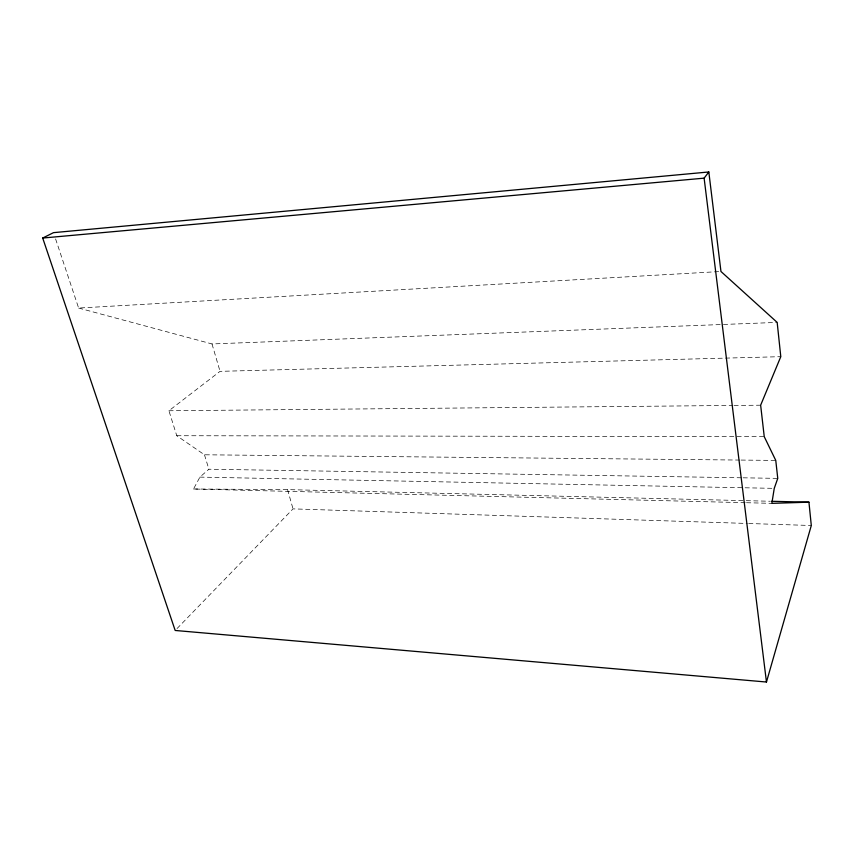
<?xml version="1.0" encoding="UTF-8"?>
<svg xmlns="http://www.w3.org/2000/svg" width="854" height="854" viewBox="0 0 854 854"><rect width="100%" height="100%" fill="white"/><g stroke="black" fill="none" stroke-linecap="round" stroke-linejoin="round"><path stroke-width="0.64" stroke-dasharray="4.27 3.2" d="M745.19 502.686L193.516 489L199.9 477.108L208.888 469.22L741.784 477.792M177.034 628.555L293.018 508.877L747.346 523.459M739.81 460.06L204.458 454.787L176.767 435.721L168.921 410.753L220.044 371.341L780.791 356.673M55.595 238.939L78.632 308.048L719.623 271.561M78.632 308.048L212.005 343.948L777.172 322.406M168.921 410.753L732.668 405.458M733.992 405.447L760.647 405.202M176.767 435.721L764.245 436.672M193.516 489L287.584 489.62L744.944 500.636M741.144 460.071L775.763 460.413M743.119 477.813L777.759 478.368M199.9 477.108L774.258 488.36M746.268 500.668L770.276 501.255M746.524 502.718L771.845 503.348M748.68 523.502L811.3 525.509M204.458 454.787L208.888 469.22M212.005 343.948L220.044 371.341M287.584 489.62L293.018 508.877"/><path stroke-width="1.28" d="M808.941 502.184L771.845 503.348L774.258 488.36L777.759 478.368L775.763 460.413L764.245 436.672L760.647 405.202L780.791 356.673L777.172 322.406L720.957 271.487L708.82 171.974L53.503 232.651L42.7 238.042L175.177 630.465L766.465 682.026L811.3 525.509L808.941 502.184L771.61 501.287M766.465 682.026L704.123 178.155L708.82 171.974M42.7 238.042L704.123 178.155"/></g></svg>
